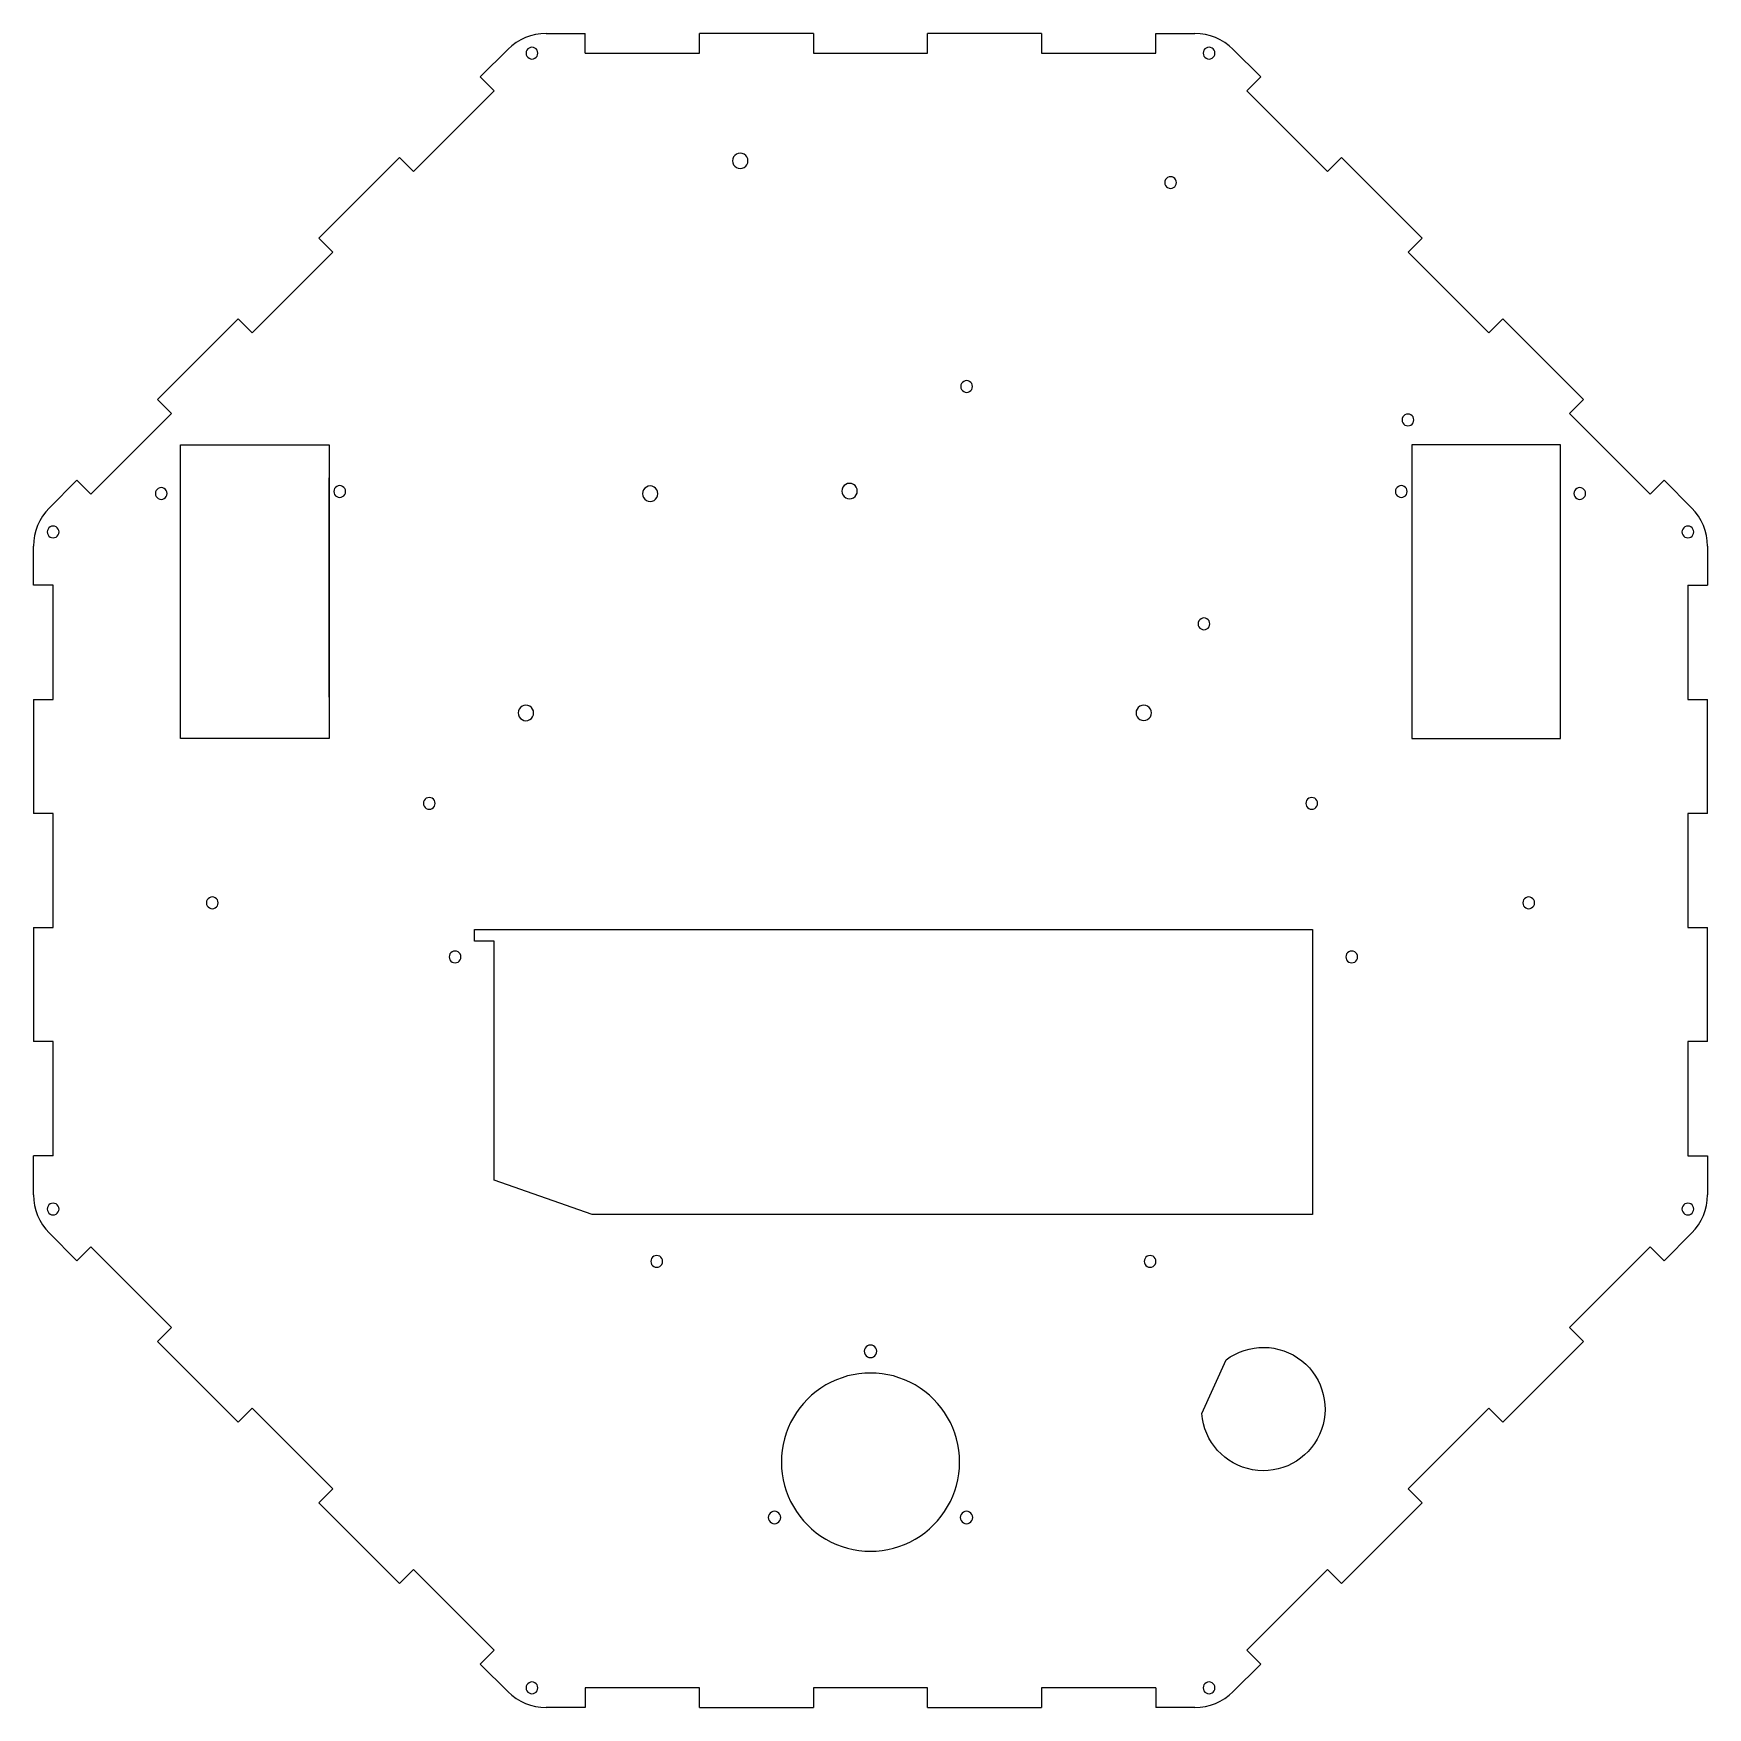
# Model space of a CAD drawing. Extents: x -332 to 880, y -270 to 942.
import ezdxf

# ---------------------------------------------------------------- set-up
doc = ezdxf.new("R2010")
doc.units = 0
doc.layers.add('Layer_1', color=7, linetype='CONTINUOUS')

msp = doc.modelspace()

# ---------------------------------------------------------------- linework, layer by layer
at = {"layer": 'Layer_1', "color": 7}
for points in [[(39.455992, 942.158115), (67.802444, 942.158115)], [(67.802444, 927.984893), (150.395758, 927.984893), (150.395758, 942.158115)], [(67.802444, 927.984893), (67.802444, 942.158115)], [(232.989065, 942.158115), (150.395758, 942.158115)], [(232.989065, 942.158115), (232.989065, 927.984893), (315.582379, 927.984893), (315.582379, 942.158115)], [(398.175685, 942.158115), (315.582379, 942.158115)], [(398.175685, 942.158115), (398.175685, 927.984893)], [(480.769007, 942.158115), (509.115481, 942.158115)], [(480.769007, 927.984893), (480.769007, 942.158115)], [(-8.174505, 910.687433), (11.86947, 930.731408)], [(398.175685, 927.984893), (480.769007, 927.984893)], [(536.701981, 930.731408), (556.745956, 910.687433)], [(1.847483, 900.665453), (-8.174505, 910.687433)], [(546.723931, 900.665453), (556.745956, 910.687433)], [(-56.554807, 842.263164), (1.847483, 900.665453)], [(546.723931, 900.665453), (605.12628, 842.263164), (615.14823, 852.285144)], [(-66.576794, 852.285144), (-124.979083, 793.882855)], [(-66.576794, 852.285144), (-56.554807, 842.263164)], [(673.550504, 793.882855), (615.14823, 852.285144)], [(-183.381372, 735.480565), (-173.359385, 725.458578), (-114.957096, 783.860875), (-124.979083, 793.882855)], [(673.550504, 793.882855), (663.528554, 783.860875), (721.930829, 725.458578), (731.952779, 735.480565)], [(-183.381372, 735.480565), (-241.783662, 677.078276)], [(790.355128, 677.078276), (731.952779, 735.480565)], [(-290.163966, 608.654001), (-231.761674, 667.056289), (-241.783662, 677.078276)], [(790.355128, 677.078276), (780.333103, 667.056289)], [(780.333103, 667.056289), (838.735377, 608.654001)], [(-320.229923, 598.632015), (-300.185952, 618.675987)], [(-290.163966, 608.654001), (-300.185952, 618.675987)], [(-117.507898, 461.787786), (-117.507898, 620.444976)], [(838.735377, 608.654001), (848.757402, 618.675987)], [(848.757402, 618.675987), (868.801377, 598.632015)], [(-331.656633, 542.699041), (-331.656633, 571.045497)], [(880.228077, 571.045497), (880.228077, 542.699041)], [(-317.483405, 542.699041), (-331.656633, 542.699041)], [(-317.483405, 460.105731), (-317.483405, 542.699041)], [(866.054877, 542.699041), (866.054877, 460.105731), (880.228077, 460.105731)], [(866.054877, 542.699041), (880.228077, 542.699041)], [(-331.656633, 460.105731), (-331.656633, 377.512417)], [(-331.656633, 460.105731), (-317.483405, 460.105731)], [(880.228077, 377.512417), (880.228077, 460.105731)], [(-331.656633, 294.919111), (-317.483405, 294.919111), (-317.483405, 377.512417), (-331.656633, 377.512417)], [(880.228077, 377.512417), (866.054877, 377.512417), (866.054877, 294.919111), (880.228077, 294.919111)], [(-331.656633, 294.919111), (-331.656633, 212.325797)], [(880.228077, 212.325797), (880.228077, 294.919111)], [(-317.483405, 129.732491), (-317.483405, 212.325797), (-331.656633, 212.325797)], [(880.228077, 212.325797), (866.054877, 212.325797), (866.054877, 129.732491), (880.228077, 129.732491)], [(-331.656633, 101.386031), (-331.656633, 129.732491)], [(-317.483405, 129.732491), (-331.656633, 129.732491)], [(880.228077, 129.732491), (880.228077, 101.386031)], [(-300.185952, 53.755542), (-320.229923, 73.799516)], [(868.801377, 73.799516), (848.757402, 53.755542)], [(-290.163966, 63.777529), (-300.185952, 53.755542)], [(-231.761674, 5.37524), (-290.163966, 63.777529)], [(838.735377, 63.777529), (780.333103, 5.37524), (790.355128, -4.646748)], [(838.735377, 63.777529), (848.757402, 53.755542)], [(-241.783662, -4.646748), (-231.761674, 5.37524)], [(-241.783662, -4.646748), (-183.381372, -63.049037)], [(731.952779, -63.049037), (790.355128, -4.646748)], [(514.178581, -56.90443), (531.645556, -18.138093)], [(-124.979083, -121.451326), (-114.957096, -111.429346), (-173.359385, -53.02705), (-183.381372, -63.049037)], [(731.952779, -63.049037), (721.930829, -53.02705), (663.528554, -111.429346), (673.550504, -121.451326)], [(-124.979083, -121.451326), (-66.576794, -179.853653)], [(615.14823, -179.853653), (673.550504, -121.451326)], [(1.847483, -228.233902), (-56.554807, -169.831636), (-66.576794, -179.853653)], [(605.12628, -169.831636), (546.723931, -228.233902)], [(615.14823, -179.853653), (605.12628, -169.831636)], [(1.847483, -228.233902), (-8.174505, -238.255927)], [(546.723931, -228.233902), (556.745956, -238.255927)], [(11.86947, -258.299902), (-8.174505, -238.255927)], [(556.745956, -238.255927), (536.701981, -258.299902)], [(150.395758, -255.553327), (67.802444, -255.553327)], [(67.802444, -255.553327), (67.802444, -269.726602)], [(150.395758, -269.726602), (150.395758, -255.553327)], [(315.582379, -269.726602), (315.582379, -255.553327), (232.989065, -255.553327), (232.989065, -269.726602)], [(480.769007, -255.553327), (398.175685, -255.553327), (398.175685, -269.726602)], [(480.769007, -255.553327), (480.769007, -269.726602)], [(67.802444, -269.726602), (39.455992, -269.726602)], [(150.395758, -269.726602), (232.989065, -269.726602)], [(315.582379, -269.726602), (398.175685, -269.726602)], [(509.115481, -269.726602), (480.769007, -269.726602)]]:
    msp.add_lwpolyline(points, dxfattribs=at)
for points in [[(33.445042, 927.921751)], [(523.630306, 927.921751)], [(185.565568, 849.958434)], [(495.754607, 834.233567)], [(348.110718, 686.589671)], [(667.591604, 662.396599)], [(-117.507898, 431.726527), (-225.224434, 431.726527), (-225.224434, 644.324948), (-117.507898, 644.324948)], [(773.795878, 644.324948), (666.079304, 644.324948), (666.079304, 431.726527), (773.795878, 431.726527)], [(-234.932254, 609.131426)], [(-105.714576, 610.567178)], [(120.368714, 609.013556)], [(264.751084, 610.903166)], [(662.789954, 610.567178)], [(792.007603, 609.131426)], [(-313.168298, 581.308409)], [(870.243702, 581.308409)], [(519.947656, 514.752704)], [(30.397447, 450.252629)], [(477.636557, 450.311557)], [(-40.885349, 384.801442)], [(597.960705, 384.801442)], [(-197.971775, 312.804113)], [(755.047153, 312.804113)], [(-12.280102, 284.981169), (-12.280102, 293.485111), (594.33408, 293.485111), (594.33408, 87.235481), (72.759269, 87.235481), (1.893128, 112.067786), (1.893128, 284.981169)], [(-22.201364, 273.642586)], [(626.932455, 273.642586)], [(-313.168298, 91.123121)], [(870.243702, 91.123121)], [(123.782886, 53.219734)], [(480.948257, 53.219734)], [(278.821152, -11.846545)], [(514.178581, -56.90443)], [(338.773908, -92.067017)], [(209.348188, -132.177256)], [(348.294123, -132.177256)], [(33.445042, -255.490252)], [(523.630306, -255.490252)]]:
    msp.add_lwpolyline(points, close=True, dxfattribs=at)
for points in [[(39.455992, 942.158115), (29.10904, 942.158117), (19.185871, 938.047808), (11.86947, 930.731408)], [(536.701981, 930.731408), (529.385586, 938.047802), (519.462426, 942.158111), (509.115481, 942.158115)], [(27.066362, 931.606168), (25.750428, 930.846065), (24.940205, 929.441434), (24.941107, 927.921751)], [(24.941107, 927.921751), (24.940205, 926.402067), (25.750428, 924.997436), (27.066362, 924.237334)], [(31.319788, 931.606168), (30.003854, 932.36627), (28.382296, 932.36627), (27.066362, 931.606168)], [(27.066362, 924.237334), (28.382296, 923.477231), (30.003854, 923.477231), (31.319788, 924.237334)], [(33.445042, 927.921751), (33.445945, 929.441434), (32.635722, 930.846065), (31.319788, 931.606168)], [(31.319788, 924.237334), (32.635722, 924.997436), (33.445945, 926.402067), (33.445042, 927.921751)], [(517.24769, 931.617618), (515.929742, 930.854458), (515.120604, 929.444697), (515.126431, 927.921751)], [(515.126431, 927.921751), (515.120604, 926.398804), (515.929742, 924.989044), (517.24769, 924.225883)], [(521.509048, 931.617618), (520.1911, 932.380778), (518.565637, 932.380778), (517.24769, 931.617618)], [(517.24769, 924.225883), (518.565637, 923.462723), (520.1911, 923.462723), (521.509048, 924.225883)], [(523.630306, 927.921751), (523.636133, 929.444697), (522.826996, 930.854458), (521.509048, 931.617618)], [(521.509048, 924.225883), (522.826996, 924.989044), (523.636133, 926.398804), (523.630306, 927.921751)], [(177.212572, 854.781038), (175.489622, 853.786292), (174.428241, 851.947926), (174.428241, 849.958434)], [(174.428241, 849.958434), (174.428241, 847.968942), (175.489622, 846.130576), (177.212572, 845.13583)], [(182.781236, 854.781038), (181.058286, 855.775784), (178.935523, 855.775784), (177.212572, 854.781038)], [(185.565568, 849.958434), (185.565568, 851.947926), (184.504187, 853.786292), (182.781236, 854.781038)], [(182.781236, 845.13583), (184.504187, 846.130576), (185.565568, 847.968942), (185.565568, 849.958434)], [(177.212572, 845.13583), (178.935523, 844.141084), (181.058286, 844.141084), (182.781236, 845.13583)], [(489.376644, 837.915885), (488.061078, 837.156343), (487.250657, 835.752651), (487.250657, 834.233567)], [(493.628619, 837.915885), (492.313053, 838.675427), (490.69221, 838.675427), (489.376644, 837.915885)], [(495.754607, 834.233567), (495.754607, 835.752651), (494.944185, 837.156343), (493.628619, 837.915885)], [(487.250657, 834.233567), (487.250657, 832.714482), (488.061078, 831.310791), (489.376644, 830.551248)], [(489.376644, 830.551248), (490.69221, 829.791706), (492.313053, 829.791706), (493.628619, 830.551248)], [(493.628619, 830.551248), (494.944185, 831.310791), (495.754607, 832.714482), (495.754607, 834.233567)], [(345.985628, 690.274561), (344.669611, 691.03479), (343.047891, 691.03479), (341.731874, 690.274561)], [(341.731874, 690.274561), (340.415856, 689.514333), (339.605678, 688.109489), (339.606783, 686.589671)], [(339.606783, 686.589671), (339.605678, 685.069853), (340.415856, 683.665009), (341.731874, 682.904781)], [(341.731874, 682.904781), (343.047891, 682.144552), (344.669611, 682.144552), (345.985628, 682.904781)], [(348.110718, 686.589671), (348.111824, 688.109489), (347.301645, 689.514333), (345.985628, 690.274561)], [(345.985628, 682.904781), (347.301645, 683.665009), (348.111824, 685.069853), (348.110718, 686.589671)], [(665.465617, 666.078917), (664.150051, 666.838459), (662.529208, 666.838459), (661.213642, 666.078917)], [(661.213642, 666.078917), (659.898076, 665.319375), (659.087654, 663.915683), (659.087654, 662.396599)], [(659.087654, 662.396599), (659.087654, 660.877515), (659.898076, 659.473823), (661.213642, 658.714281)], [(661.213642, 658.714281), (662.529208, 657.954738), (664.150051, 657.954738), (665.465617, 658.714281)], [(667.591604, 662.396599), (667.591604, 663.915683), (666.781183, 665.319375), (665.465617, 666.078917)], [(665.465617, 658.714281), (666.781183, 659.473823), (667.591604, 660.877515), (667.591604, 662.396599)], [(-241.311099, 612.816317), (-242.627116, 612.056088), (-243.437295, 610.651245), (-243.436189, 609.131426)], [(-243.436189, 609.131426), (-243.437295, 607.611608), (-242.627116, 606.206765), (-241.311099, 605.446536)], [(-237.057345, 612.816317), (-238.373362, 613.576545), (-239.995081, 613.576545), (-241.311099, 612.816317)], [(-234.932254, 609.131426), (-234.931149, 610.651245), (-235.741327, 612.056088), (-237.057345, 612.816317)], [(-237.057345, 605.446536), (-235.741327, 606.206765), (-234.931149, 607.611608), (-234.932254, 609.131426)], [(-112.093256, 614.251595), (-113.40919, 613.491493), (-114.219413, 612.086861), (-114.218511, 610.567178)], [(-114.218511, 610.567178), (-114.219413, 609.047495), (-113.40919, 607.642864), (-112.093256, 606.882761)], [(-107.83983, 614.251595), (-109.155764, 615.011698), (-110.777322, 615.011698), (-112.093256, 614.251595)], [(-112.093256, 606.882761), (-110.777322, 606.122659), (-109.155764, 606.122659), (-107.83983, 606.882761)], [(-105.714576, 610.567178), (-105.713673, 612.086861), (-106.523896, 613.491493), (-107.83983, 614.251595)], [(-107.83983, 606.882761), (-106.523896, 607.642864), (-105.713673, 609.047495), (-105.714576, 610.567178)], [(112.014543, 613.839564), (110.290994, 612.84391), (109.229933, 611.00402), (109.231394, 609.013556)], [(109.231394, 609.013556), (109.229933, 607.023091), (110.290994, 605.183201), (112.014543, 604.187547)], [(117.585564, 613.839564), (115.862015, 614.835218), (113.738093, 614.835218), (112.014543, 613.839564)], [(120.368714, 609.013556), (120.370175, 611.00402), (119.309114, 612.84391), (117.585564, 613.839564)], [(117.585564, 604.187547), (119.309114, 605.183201), (120.370175, 607.023091), (120.368714, 609.013556)], [(256.396914, 615.729174), (254.673365, 614.73352), (253.612304, 612.89363), (253.613765, 610.903166)], [(253.613765, 610.903166), (253.612304, 608.912702), (254.673365, 607.072812), (256.396914, 606.077158)], [(261.967935, 615.729174), (260.244386, 616.724829), (258.120463, 616.724829), (256.396914, 615.729174)], [(256.396914, 606.077158), (258.120463, 605.081504), (260.244386, 605.081504), (261.967935, 606.077158)], [(264.751084, 610.903166), (264.752545, 612.89363), (263.691484, 614.73352), (261.967935, 615.729174)], [(261.967935, 606.077158), (263.691484, 607.072812), (264.752545, 608.912702), (264.751084, 610.903166)], [(654.286005, 610.567178), (654.286004, 609.048094), (655.096426, 607.644402), (656.411992, 606.884859)], [(656.411992, 614.249497), (655.096426, 613.489954), (654.286005, 612.086263), (654.286005, 610.567178)], [(660.663967, 614.249497), (659.348401, 615.009039), (657.727558, 615.009039), (656.411992, 614.249497)], [(656.411992, 606.884859), (657.727558, 606.125317), (659.348401, 606.125317), (660.663967, 606.884859)], [(662.789954, 610.567178), (662.789954, 612.086263), (661.979533, 613.489954), (660.663967, 614.249497)], [(660.663967, 606.884859), (661.979533, 607.644402), (662.789955, 609.048094), (662.789954, 610.567178)], [(785.625015, 612.827212), (784.307082, 612.064073), (783.497936, 610.654349), (783.503728, 609.131426)], [(783.503728, 609.131426), (783.497936, 607.608503), (784.307082, 606.19878), (785.625015, 605.435641)], [(789.886316, 612.827212), (788.568383, 613.59035), (786.942948, 613.59035), (785.625015, 612.827212)], [(792.007603, 609.131426), (792.013395, 610.654349), (791.204249, 612.064073), (789.886316, 612.827212)], [(789.886316, 605.435641), (791.204249, 606.19878), (792.013395, 607.608503), (792.007603, 609.131426)], [(-320.229923, 598.632015), (-327.546323, 591.315616), (-331.656633, 581.392448), (-331.656633, 571.045497)], [(-241.311099, 605.446536), (-239.995081, 604.686308), (-238.373362, 604.686308), (-237.057345, 605.446536)], [(112.014543, 604.187547), (113.738093, 603.191893), (115.862015, 603.191893), (117.585564, 604.187547)], [(785.625015, 605.435641), (786.942948, 604.672503), (788.568383, 604.672503), (789.886316, 605.435641)], [(880.228077, 571.045497), (880.228079, 581.392447), (876.117773, 591.315614), (868.801377, 598.632015)], [(-319.546251, 584.990722), (-320.861814, 584.231181), (-321.672235, 582.827491), (-321.672235, 581.308409)], [(-315.294282, 584.990722), (-316.609846, 585.750263), (-318.230687, 585.750263), (-319.546251, 584.990722)], [(-313.168298, 581.308409), (-313.168298, 582.827491), (-313.978718, 584.231181), (-315.294282, 584.990722)], [(863.865739, 584.990727), (862.550174, 584.231185), (861.739752, 582.827493), (861.739752, 581.308409)], [(868.117714, 584.990727), (866.802149, 585.750269), (865.181305, 585.750269), (863.865739, 584.990727)], [(870.243702, 581.308409), (870.243702, 582.827493), (869.43328, 584.231185), (868.117714, 584.990727)], [(-321.672235, 581.308409), (-321.672235, 579.789327), (-320.861814, 578.385637), (-319.546251, 577.626096)], [(-319.546251, 577.626096), (-318.230687, 576.866555), (-316.609846, 576.866555), (-315.294282, 577.626096)], [(-315.294282, 577.626096), (-313.978718, 578.385637), (-313.168298, 579.789327), (-313.168298, 581.308409)], [(861.739752, 581.308409), (861.739752, 579.789325), (862.550174, 578.385633), (863.865739, 577.626091)], [(863.865739, 577.626091), (865.181305, 576.866548), (866.802149, 576.866548), (868.117714, 577.626091)], [(868.117714, 577.626091), (869.43328, 578.385633), (870.243702, 579.789325), (870.243702, 581.308409)], [(513.565068, 518.448489), (512.247135, 517.685351), (511.437989, 516.275627), (511.443781, 514.752704)], [(511.443781, 514.752704), (511.437989, 513.229781), (512.247135, 511.820057), (513.565068, 511.056919)], [(517.826369, 518.448489), (516.508436, 519.211628), (514.883001, 519.211628), (513.565068, 518.448489)], [(513.565068, 511.056919), (514.883001, 510.29378), (516.508436, 510.29378), (517.826369, 511.056919)], [(519.947656, 514.752704), (519.953448, 516.275627), (519.144303, 517.685351), (517.826369, 518.448489)], [(517.826369, 511.056919), (519.144303, 511.820057), (519.953448, 513.229781), (519.947656, 514.752704)], [(22.043277, 455.078637), (20.319728, 454.082983), (19.258667, 452.243093), (19.260128, 450.252629)], [(19.260128, 450.252629), (19.258667, 448.262165), (20.319728, 446.422275), (22.043277, 445.426621)], [(27.614298, 455.078637), (25.890749, 456.074291), (23.766826, 456.074291), (22.043277, 455.078637)], [(30.397447, 450.252629), (30.398908, 452.243093), (29.337847, 454.082983), (27.614298, 455.078637)], [(27.614298, 445.426621), (29.337847, 446.422275), (30.398908, 448.262165), (30.397447, 450.252629)], [(469.283544, 455.134171), (467.56059, 454.139423), (466.499207, 452.301052), (466.499207, 450.311557)], [(466.499207, 450.311557), (466.499207, 448.322061), (467.56059, 446.483691), (469.283544, 445.488943)], [(474.852219, 455.134171), (473.129265, 456.128918), (471.006498, 456.128918), (469.283544, 455.134171)], [(477.636557, 450.311557), (477.636557, 452.301052), (476.575173, 454.139423), (474.852219, 455.134171)], [(474.852219, 445.488943), (476.575173, 446.483691), (477.636557, 448.322061), (477.636557, 450.311557)], [(22.043277, 445.426621), (23.766826, 444.430967), (25.890749, 444.430967), (27.614298, 445.426621)], [(469.283544, 445.488943), (471.006498, 444.494195), (473.129265, 444.494195), (474.852219, 445.488943)], [(-47.263306, 388.483757), (-48.57887, 387.724216), (-49.389292, 386.320525), (-49.389292, 384.801442)], [(-43.011335, 388.483757), (-44.326899, 389.243299), (-45.947742, 389.243299), (-47.263306, 388.483757)], [(-40.885349, 384.801442), (-40.885349, 386.320525), (-41.69577, 387.724216), (-43.011335, 388.483757)], [(591.578089, 388.49731), (590.260141, 387.734149), (589.451003, 386.324389), (589.45683, 384.801442)], [(595.839447, 388.49731), (594.521499, 389.26047), (592.896036, 389.26047), (591.578089, 388.49731)], [(597.960705, 384.801442), (597.966532, 386.324389), (597.157395, 387.734149), (595.839447, 388.49731)], [(-49.389292, 384.801442), (-49.389292, 383.282359), (-48.57887, 381.878669), (-47.263306, 381.119127)], [(-47.263306, 381.119127), (-45.947742, 380.359586), (-44.326899, 380.359586), (-43.011335, 381.119127)], [(-43.011335, 381.119127), (-41.69577, 381.878669), (-40.885349, 383.282359), (-40.885349, 384.801442)], [(589.45683, 384.801442), (589.451003, 383.278496), (590.260141, 381.868735), (591.578089, 381.105575)], [(591.578089, 381.105575), (592.896036, 380.342415), (594.521499, 380.342415), (595.839447, 381.105575)], [(595.839447, 381.105575), (597.157395, 381.868735), (597.966532, 383.278496), (597.960705, 384.801442)], [(-204.350455, 316.48853), (-205.666389, 315.728428), (-206.476612, 314.323796), (-206.47571, 312.804113)], [(-200.097029, 316.48853), (-201.412963, 317.248633), (-203.034521, 317.248633), (-204.350455, 316.48853)], [(-197.971775, 312.804113), (-197.970872, 314.323796), (-198.781095, 315.728428), (-200.097029, 316.48853)], [(748.669191, 316.486432), (747.353625, 315.726889), (746.543203, 314.323198), (746.543203, 312.804113)], [(752.921166, 316.486432), (751.6056, 317.245974), (749.984756, 317.245974), (748.669191, 316.486432)], [(755.047153, 312.804113), (755.047153, 314.323198), (754.236731, 315.726889), (752.921166, 316.486432)], [(-206.47571, 312.804113), (-206.476612, 311.28443), (-205.666389, 309.879799), (-204.350455, 309.119696)], [(-204.350455, 309.119696), (-203.034521, 308.359594), (-201.412963, 308.359594), (-200.097029, 309.119696)], [(-200.097029, 309.119696), (-198.781095, 309.879799), (-197.970872, 311.28443), (-197.971775, 312.804113)], [(746.543203, 312.804113), (746.543203, 311.285029), (747.353625, 309.881337), (748.669191, 309.121795)], [(748.669191, 309.121795), (749.984756, 308.362253), (751.6056, 308.362253), (752.921166, 309.121795)], [(752.921166, 309.121795), (754.236731, 309.881337), (755.047153, 311.285029), (755.047153, 312.804113)], [(-28.580045, 277.327003), (-29.895979, 276.566901), (-30.706202, 275.162269), (-30.705299, 273.642586)], [(-30.705299, 273.642586), (-30.706202, 272.122903), (-29.895979, 270.718272), (-28.580045, 269.958169)], [(-24.326619, 277.327003), (-25.642553, 278.087106), (-27.264111, 278.087106), (-28.580045, 277.327003)], [(-28.580045, 269.958169), (-27.264111, 269.198067), (-25.642553, 269.198067), (-24.326619, 269.958169)], [(-22.201364, 273.642586), (-22.200462, 275.162269), (-23.010685, 276.566901), (-24.326619, 277.327003)], [(-24.326619, 269.958169), (-23.010685, 270.718272), (-22.200462, 272.122903), (-22.201364, 273.642586)], [(620.549867, 277.338371), (619.231934, 276.575233), (618.422788, 275.165509), (618.42858, 273.642586)], [(618.42858, 273.642586), (618.422788, 272.119663), (619.231934, 270.70994), (620.549867, 269.946801)], [(624.811168, 277.338371), (623.493235, 278.10151), (621.8678, 278.10151), (620.549867, 277.338371)], [(620.549867, 269.946801), (621.8678, 269.183663), (623.493235, 269.183663), (624.811168, 269.946801)], [(626.932455, 273.642586), (626.938247, 275.165509), (626.129101, 276.575233), (624.811168, 277.338371)], [(624.811168, 269.946801), (626.129101, 270.70994), (626.938247, 272.119663), (626.932455, 273.642586)], [(-331.656633, 101.386031), (-331.656632, 91.039081), (-327.546322, 81.115915), (-320.229923, 73.799516)], [(868.801377, 73.799516), (876.117772, 81.115917), (880.228078, 91.039082), (880.228077, 101.386031)], [(-319.546251, 94.805434), (-320.861814, 94.045893), (-321.672235, 92.642203), (-321.672235, 91.123121)], [(-321.672235, 91.123121), (-321.672235, 89.604039), (-320.861814, 88.200349), (-319.546251, 87.440808)], [(-315.294282, 94.805434), (-316.609846, 95.564975), (-318.230687, 95.564975), (-319.546251, 94.805434)], [(-319.546251, 87.440808), (-318.230687, 86.681267), (-316.609846, 86.681267), (-315.294282, 87.440808)], [(-313.168298, 91.123121), (-313.168298, 92.642203), (-313.978718, 94.045893), (-315.294282, 94.805434)], [(-315.294282, 87.440808), (-313.978718, 88.200349), (-313.168298, 89.604039), (-313.168298, 91.123121)], [(863.865739, 94.805439), (862.550174, 94.045897), (861.739752, 92.642205), (861.739752, 91.123121)], [(861.739752, 91.123121), (861.739752, 89.604037), (862.550174, 88.200345), (863.865739, 87.440803)], [(868.117714, 94.805439), (866.802149, 95.564982), (865.181305, 95.564982), (863.865739, 94.805439)], [(863.865739, 87.440803), (865.181305, 86.681261), (866.802149, 86.681261), (868.117714, 87.440803)], [(870.243702, 91.123121), (870.243702, 92.642205), (869.43328, 94.045897), (868.117714, 94.805439)], [(868.117714, 87.440803), (869.43328, 88.200345), (870.243702, 89.604037), (870.243702, 91.123121)], [(117.404042, 56.904624), (116.088024, 56.144396), (115.277846, 54.739552), (115.278951, 53.219734)], [(115.278951, 53.219734), (115.277846, 51.699916), (116.088024, 50.295072), (117.404042, 49.534844)], [(121.657796, 56.904624), (120.341778, 57.664853), (118.720059, 57.664853), (117.404042, 56.904624)], [(117.404042, 49.534844), (118.720059, 48.774615), (120.341778, 48.774615), (121.657796, 49.534844)], [(123.782886, 53.219734), (123.783992, 54.739552), (122.973813, 56.144396), (121.657796, 56.904624)], [(121.657796, 49.534844), (122.973813, 50.295072), (123.783992, 51.699916), (123.782886, 53.219734)], [(474.570294, 56.902052), (473.254729, 56.14251), (472.444307, 54.738818), (472.444307, 53.219734)], [(472.444307, 53.219734), (472.444307, 51.70065), (473.254729, 50.296958), (474.570294, 49.537416)], [(478.822269, 56.902052), (477.506704, 57.661595), (475.88586, 57.661595), (474.570294, 56.902052)], [(474.570294, 49.537416), (475.88586, 48.777874), (477.506704, 48.777874), (478.822269, 49.537416)], [(480.948257, 53.219734), (480.948257, 54.738818), (480.137835, 56.14251), (478.822269, 56.902052)], [(478.822269, 49.537416), (480.137835, 50.296958), (480.948257, 51.70065), (480.948257, 53.219734)], [(272.0165, -7.914398), (270.612467, -8.725735), (269.748427, -10.22495), (269.750292, -11.846545)], [(269.750292, -11.846545), (269.748427, -13.468141), (270.612467, -14.967355), (272.0165, -15.778692)], [(276.554944, -7.914398), (275.150911, -7.103061), (273.420533, -7.103061), (272.0165, -7.914398)], [(278.821152, -11.846545), (278.823017, -10.22495), (277.958977, -8.725735), (276.554944, -7.914398)], [(276.554944, -15.778692), (277.958977, -14.967355), (278.823017, -13.468141), (278.821152, -11.846545)], [(531.645556, -18.138093), (547.898126, -5.753287), (570.484364, -5.982959), (586.481725, -18.695703)], [(272.0165, -15.778692), (273.420533, -16.590029), (275.150911, -16.590029), (276.554944, -15.778692)], [(586.481725, -18.695703), (602.479086, -31.408447), (607.80407, -53.359198), (599.410028, -71.988999)], [(242.037613, -36.207017), (222.082857, -47.729813), (209.792565, -69.024294), (209.797535, -92.067017)], [(306.533831, -36.207017), (286.579076, -24.68422), (261.992368, -24.68422), (242.037613, -36.207017)], [(338.773908, -92.067017), (338.778878, -69.024294), (326.488587, -47.729813), (306.533831, -36.207017)], [(550.924746, -97.611133), (530.803904, -94.050074), (515.668682, -77.283562), (514.178581, -56.90443)], [(599.410028, -71.988999), (591.015986, -90.618799), (571.045588, -101.172192), (550.924746, -97.611133)], [(209.797535, -92.067017), (209.792565, -115.10974), (222.082857, -136.40422), (242.037613, -147.927017)], [(306.533831, -147.927017), (326.488587, -136.40422), (338.778878, -115.10974), (338.773908, -92.067017)], [(202.545037, -128.249455), (201.141769, -129.059633), (200.27732, -130.556902), (200.27732, -132.177256)], [(200.27732, -132.177256), (200.27732, -133.797611), (201.141769, -135.29488), (202.545037, -136.105057)], [(207.080471, -128.249455), (205.677203, -127.439278), (203.948305, -127.439278), (202.545037, -128.249455)], [(209.348188, -132.177256), (209.348188, -130.556902), (208.483739, -129.059633), (207.080471, -128.249455)], [(207.080471, -136.105057), (208.483739, -135.29488), (209.348188, -133.797611), (209.348188, -132.177256)], [(341.490973, -128.249455), (340.087704, -129.059632), (339.223256, -130.556902), (339.223256, -132.177256)], [(339.223256, -132.177256), (339.223256, -133.797611), (340.087704, -135.29488), (341.490973, -136.105058)], [(346.026407, -128.249455), (344.623139, -127.439277), (342.894241, -127.439277), (341.490973, -128.249455)], [(348.294123, -132.177256), (348.294124, -130.556902), (347.429675, -129.059632), (346.026407, -128.249455)], [(346.026407, -136.105058), (347.429675, -135.29488), (348.294124, -133.797611), (348.294123, -132.177256)], [(202.545037, -136.105057), (203.948305, -136.915234), (205.677203, -136.915234), (207.080471, -136.105057)], [(341.490973, -136.105058), (342.894241, -136.915235), (344.623139, -136.915235), (346.026407, -136.105058)], [(242.037613, -147.927017), (261.992368, -159.449813), (286.579076, -159.449813), (306.533831, -147.927017)], [(27.066362, -251.805835), (25.750428, -252.565937), (24.940205, -253.970569), (24.941107, -255.490252)], [(31.319788, -251.805835), (30.003854, -251.045733), (28.382296, -251.045733), (27.066362, -251.805835)], [(33.445042, -255.490252), (33.445945, -253.970569), (32.635722, -252.565937), (31.319788, -251.805835)], [(517.24769, -251.794385), (515.929742, -252.557545), (515.120604, -253.967306), (515.126431, -255.490252)], [(521.509048, -251.794385), (520.1911, -251.031224), (518.565637, -251.031224), (517.24769, -251.794385)], [(523.630306, -255.490252), (523.636133, -253.967306), (522.826996, -252.557545), (521.509048, -251.794385)], [(11.86947, -258.299902), (19.185872, -265.616299), (29.109041, -269.726606), (39.455992, -269.726602)], [(24.941107, -255.490252), (24.940205, -257.009935), (25.750428, -258.414567), (27.066362, -259.174669)], [(27.066362, -259.174669), (28.382296, -259.934771), (30.003854, -259.934771), (31.319788, -259.174669)], [(31.319788, -259.174669), (32.635722, -258.414567), (33.445945, -257.009935), (33.445042, -255.490252)], [(509.115481, -269.726602), (519.462425, -269.7266), (529.385584, -265.616293), (536.701981, -258.299902)], [(515.126431, -255.490252), (515.120604, -257.013199), (515.929742, -258.422959), (517.24769, -259.186119)], [(517.24769, -259.186119), (518.565637, -259.94928), (520.1911, -259.94928), (521.509048, -259.186119)], [(521.509048, -259.186119), (522.826996, -258.422959), (523.636133, -257.013199), (523.630306, -255.490252)]]:
    msp.add_open_spline(points, degree=3, dxfattribs=at)

doc.saveas('drawing.dxf')
